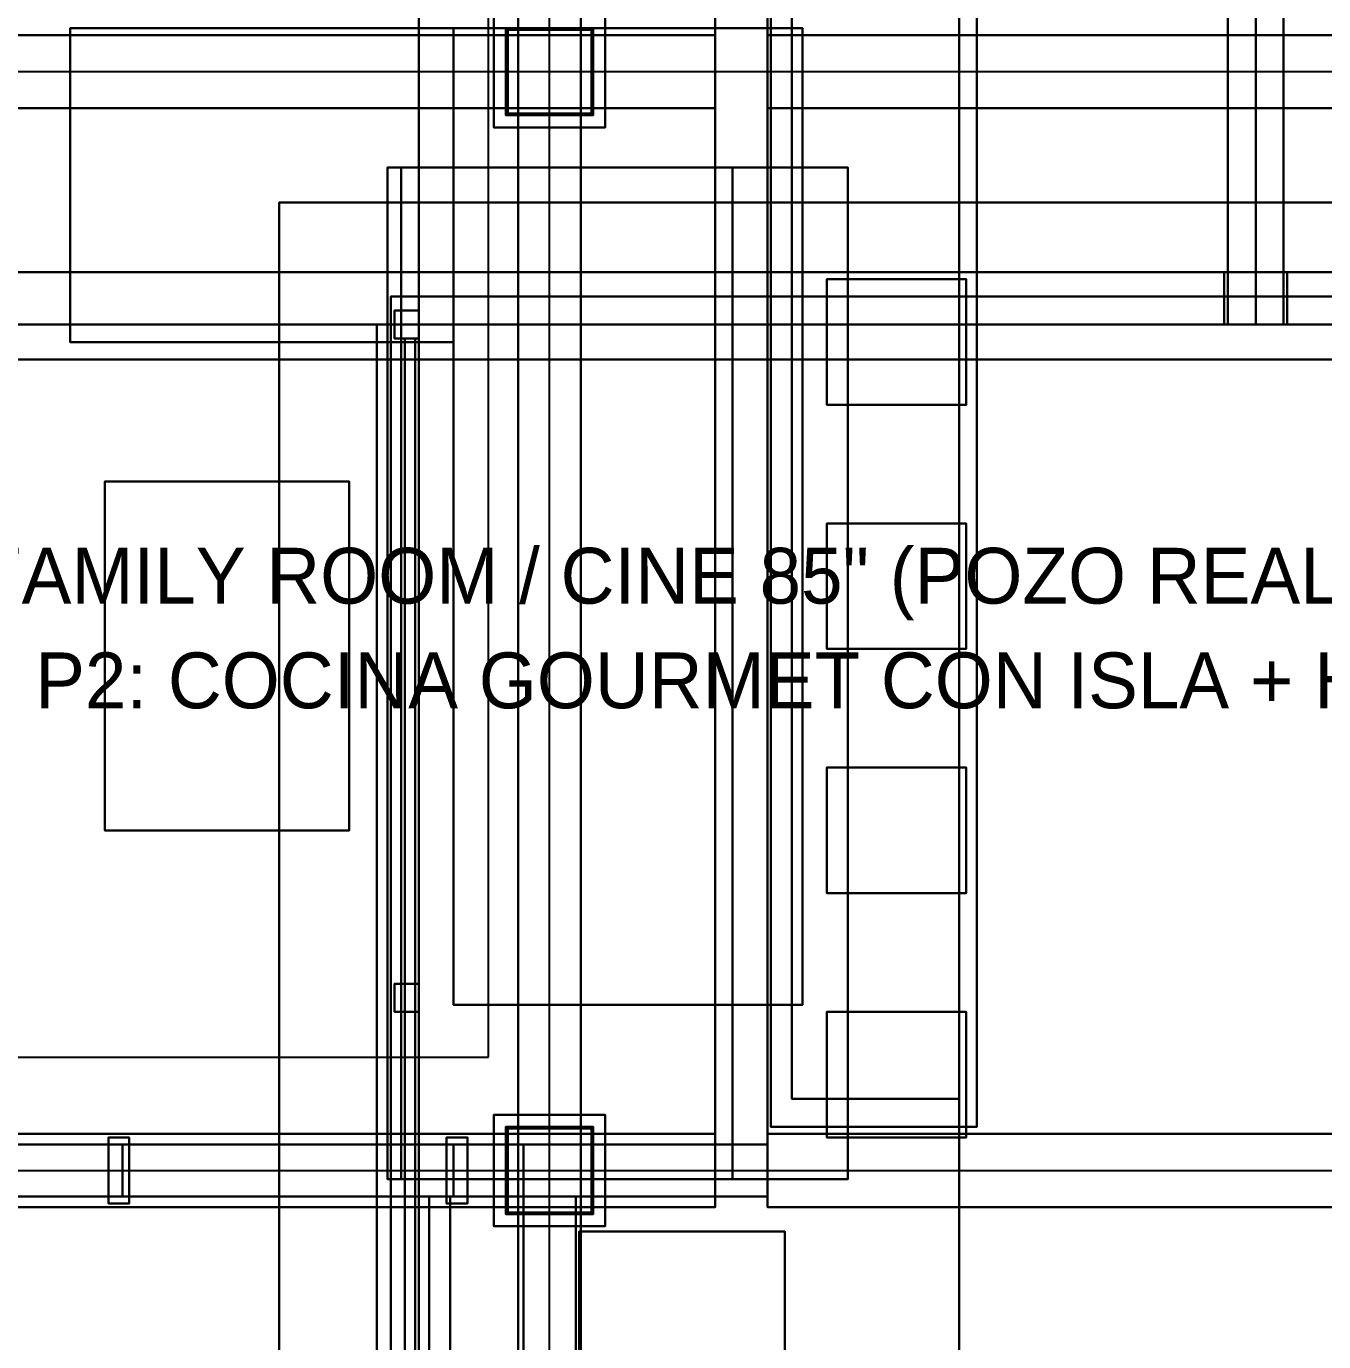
# Model space of a CAD drawing. Header units: metres. Extents: x -1 to 116, y -1 to 42.
# Drawn here: x 1.325 to 5.045, y 11.384 to 15.155 of the extents above; entities that cross this region are included whole.
import ezdxf

# ---------------------------------------------------------------- set-up
doc = ezdxf.new("R2010")
doc.units = ezdxf.units.M
for name, color, linetype in [('CARPINTERIA_RUSTICA_3D', 8, 'CONTINUOUS'), ('CLARABOYA_VENTILADA_3D', 4, 'CONTINUOUS'), ('COLUMNAS_3D', 1, 'CONTINUOUS'), ('CUBIERTA_CHALET_3D', 9, 'CONTINUOUS'), ('EJES_ESTRUCTURALES', 1, 'CONTINUOUS'), ('ESTRUCTURA_MADERA_CHALET_3D', 34, 'CONTINUOUS'), ('LOSA_PISO_3D', 8, 'CONTINUOUS'), ('MUROS_INTERIORES_3D', 7, 'CONTINUOUS'), ('P2_COCINA_ISLA_3D', 34, 'CONTINUOUS'), ('P2_COLUMNAS_3D', 1, 'CONTINUOUS'), ('P2_LOSA_PISO_3D', 8, 'CONTINUOUS'), ('P2_MOBILIARIO_SOCIAL_3D', 34, 'CONTINUOUS'), ('P2_ROTULOS', 6, 'CONTINUOUS'), ('P3_COLUMNAS_METAL_NEGRO_3D', 8, 'CONTINUOUS'), ('P3_LOSA_STEELDECK_3D', 8, 'CONTINUOUS'), ('P3_MOBILIARIO_PRIVADO_3D', 34, 'CONTINUOUS'), ('P3_ROTULOS', 5, 'CONTINUOUS'), ('PB_MOBILIARIO_COMERCIAL_3D', 34, 'CONTINUOUS'), ('PB_MOBILIARIO_GARAJE_3D', 8, 'CONTINUOUS'), ('PB_TIMBER_FRAME_3D', 30, 'CONTINUOUS'), ('TERRENO_3D', 3, 'CONTINUOUS')]:
    doc.layers.add(name, color=color, linetype=linetype)

msp = doc.modelspace()

# ---------------------------------------------------------------- linework, layer by layer
at = {"layer": 'CARPINTERIA_RUSTICA_3D', "color": 34}
for points in [[(1.56, 11.78), (1.62, 11.78), (1.62, 11.97), (1.56, 11.97)], [(1.56, 11.78, 2.1), (1.62, 11.78, 2.1), (1.62, 11.97, 2.1), (1.56, 11.97, 2.1)], [(1.56, 11.97), (1.62, 11.97), (1.62, 11.97, 2.1), (1.56, 11.97, 2.1)], [(1.56, 11.78), (1.56, 11.97), (1.56, 11.97, 2.1), (1.56, 11.78, 2.1)], [(1.62, 11.78), (1.62, 11.97), (1.62, 11.97, 2.1), (1.62, 11.78, 2.1)], [(2.53, 11.78), (2.59, 11.78), (2.59, 11.97), (2.53, 11.97)], [(2.53, 11.78, 2.1), (2.59, 11.78, 2.1), (2.59, 11.97, 2.1), (2.53, 11.97, 2.1)], [(2.53, 11.97), (2.59, 11.97), (2.59, 11.97, 2.1), (2.53, 11.97, 2.1)], [(2.53, 11.78), (2.53, 11.97), (2.53, 11.97, 2.1), (2.53, 11.78, 2.1)], [(2.59, 11.78), (2.59, 11.97), (2.59, 11.97, 2.1), (2.59, 11.78, 2.1)], [(1.56, 11.78), (1.62, 11.78), (1.62, 11.78, 2.1), (1.56, 11.78, 2.1)], [(2.53, 11.78), (2.59, 11.78), (2.59, 11.78, 2.1), (2.53, 11.78, 2.1)]]:
    msp.add_3dface(points, dxfattribs=at)
at = {"layer": 'CARPINTERIA_RUSTICA_3D', "color": 30}
for points in [[(2.48, 10.92, 0.02), (2.54, 10.92, 0.02), (2.54, 11.8, 0.02), (2.48, 11.8, 0.02)], [(2.48, 10.92, 2.1), (2.54, 10.92, 2.1), (2.54, 11.8, 2.1), (2.48, 11.8, 2.1)], [(2.48, 11.8, 0.02), (2.54, 11.8, 0.02), (2.54, 11.8, 2.1), (2.48, 11.8, 2.1)], [(2.48, 10.92, 0.02), (2.48, 11.8, 0.02), (2.48, 11.8, 2.1), (2.48, 10.92, 2.1)], [(2.54, 10.92, 0.02), (2.54, 11.8, 0.02), (2.54, 11.8, 2.1), (2.54, 10.92, 2.1)]]:
    msp.add_3dface(points, dxfattribs=at)
at = {"layer": 'CLARABOYA_VENTILADA_3D', "color": 9}
for points in [[(2.05, 8.15, 12.3194), (4, 8.15, 12.4994), (4, 14.65, 12.4994), (2.05, 14.65, 12.3194)], [(2.05, 8.15, 12.4194), (4, 8.15, 12.5994), (4, 14.65, 12.5994), (2.05, 14.65, 12.4194)], [(2.05, 14.65, 12.3194), (4, 14.65, 12.4994), (4, 14.65, 12.5994), (2.05, 14.65, 12.4194)], [(2.05, 8.15, 12.3194), (2.05, 14.65, 12.3194), (2.05, 14.65, 12.4194), (2.05, 8.15, 12.4194)], [(4, 8.15, 12.4994), (4, 14.65, 12.4994), (4, 14.65, 12.5994), (4, 8.15, 12.5994)], [(4, 8.15, 12.4994), (5.95, 8.15, 12.3194), (5.95, 14.65, 12.3194), (4, 14.65, 12.4994)], [(4, 8.15, 12.5994), (5.95, 8.15, 12.4194), (5.95, 14.65, 12.4194), (4, 14.65, 12.5994)], [(4, 14.65, 12.4994), (5.95, 14.65, 12.3194), (5.95, 14.65, 12.4194), (4, 14.65, 12.5994)], [(4, 8.15, 12.4994), (4, 14.65, 12.4994), (4, 14.65, 12.5994), (4, 8.15, 12.5994)]]:
    msp.add_3dface(points, dxfattribs=at)
at = {"layer": 'CLARABOYA_VENTILADA_3D', "color": 8}
for points in [[(2.33, 8.5, 11.9694), (2.45, 8.5, 12.0294), (2.45, 14.3, 12.0294), (2.33, 14.3, 11.9694)], [(2.33, 8.5, 11.9894), (2.45, 8.5, 12.0494), (2.45, 14.3, 12.0494), (2.33, 14.3, 11.9894)], [(2.33, 14.3, 11.9694), (2.45, 14.3, 12.0294), (2.45, 14.3, 12.0494), (2.33, 14.3, 11.9894)], [(2.33, 8.5, 11.9694), (2.33, 14.3, 11.9694), (2.33, 14.3, 11.9894), (2.33, 8.5, 11.9894)], [(2.33, 8.5, 12.0994), (2.45, 8.5, 12.1594), (2.45, 14.3, 12.1594), (2.33, 14.3, 12.0994)], [(2.33, 8.5, 12.1194), (2.45, 8.5, 12.1794), (2.45, 14.3, 12.1794), (2.33, 14.3, 12.1194)], [(2.33, 14.3, 12.0994), (2.45, 14.3, 12.1594), (2.45, 14.3, 12.1794), (2.33, 14.3, 12.1194)], [(2.33, 8.5, 12.0994), (2.33, 14.3, 12.0994), (2.33, 14.3, 12.1194), (2.33, 8.5, 12.1194)], [(2.33, 8.5, 12.2294), (2.45, 8.5, 12.2894), (2.45, 14.3, 12.2894), (2.33, 14.3, 12.2294)], [(2.33, 8.5, 12.2494), (2.45, 8.5, 12.3094), (2.45, 14.3, 12.3094), (2.33, 14.3, 12.2494)], [(2.33, 14.3, 12.2294), (2.45, 14.3, 12.2894), (2.45, 14.3, 12.3094), (2.33, 14.3, 12.2494)], [(2.33, 8.5, 12.2294), (2.33, 14.3, 12.2294), (2.33, 14.3, 12.2494), (2.33, 8.5, 12.2494)], [(2.45, 8.5, 12.0294), (2.45, 14.3, 12.0294), (2.45, 14.3, 12.0494), (2.45, 8.5, 12.0494)], [(2.45, 8.5, 12.1594), (2.45, 14.3, 12.1594), (2.45, 14.3, 12.1794), (2.45, 8.5, 12.1794)], [(2.45, 8.5, 12.2894), (2.45, 14.3, 12.2894), (2.45, 14.3, 12.3094), (2.45, 8.5, 12.3094)]]:
    msp.add_3dface(points, dxfattribs=at)
at = {"layer": 'CLARABOYA_VENTILADA_3D', "color": 4}
for points in [[(2.41, 8.54, 10.4197), (2.44, 8.54, 10.4197), (2.44, 14.26, 10.4197), (2.41, 14.26, 10.4197)], [(2.41, 8.54, 11.9194), (2.44, 8.54, 11.9194), (2.44, 14.26, 11.9194), (2.41, 14.26, 11.9194)], [(2.41, 14.26, 10.4197), (2.44, 14.26, 10.4197), (2.44, 14.26, 11.9194), (2.41, 14.26, 11.9194)], [(2.41, 8.54, 10.4197), (2.41, 14.26, 10.4197), (2.41, 14.26, 11.9194), (2.41, 8.54, 11.9194)], [(2.44, 8.54, 10.4197), (2.44, 14.26, 10.4197), (2.44, 14.26, 11.9194), (2.44, 8.54, 11.9194)]]:
    msp.add_3dface(points, dxfattribs=at)
at = {"layer": 'COLUMNAS_3D', "color": 1}
for points in [[(2.7, 14.9), (2.95, 14.9), (2.95, 15.15), (2.7, 15.15)], [(2.7, 14.9, 2.85), (2.95, 14.9, 2.85), (2.95, 15.15, 2.85), (2.7, 15.15, 2.85)], [(2.7, 15.15), (2.95, 15.15), (2.95, 15.15, 2.85), (2.7, 15.15, 2.85)], [(2.7, 14.9), (2.7, 15.15), (2.7, 15.15, 2.85), (2.7, 14.9, 2.85)], [(2.95, 14.9), (2.95, 15.15), (2.95, 15.15, 2.85), (2.95, 14.9, 2.85)], [(2.7, 14.9), (2.95, 14.9), (2.95, 14.9, 2.85), (2.7, 14.9, 2.85)], [(2.7, 11.75), (2.95, 11.75), (2.95, 12), (2.7, 12)], [(2.7, 11.75, 2.85), (2.95, 11.75, 2.85), (2.95, 12, 2.85), (2.7, 12, 2.85)], [(2.7, 12), (2.95, 12), (2.95, 12, 2.85), (2.7, 12, 2.85)], [(2.7, 11.75), (2.7, 12), (2.7, 12, 2.85), (2.7, 11.75, 2.85)], [(2.95, 11.75), (2.95, 12), (2.95, 12, 2.85), (2.95, 11.75, 2.85)], [(2.7, 11.75), (2.95, 11.75), (2.95, 11.75, 2.85), (2.7, 11.75, 2.85)]]:
    msp.add_3dface(points, dxfattribs=at)
at = {"layer": 'CUBIERTA_CHALET_3D', "color": 9}
for points in [[(0.4, 7.45, 8.9188), (2.45, 7.45, 10.1997), (2.45, 24.71, 10.1997), (0.4, 24.71, 8.9188)], [(0.4, 7.45, 9.0988), (2.45, 7.45, 10.3797), (2.45, 24.71, 10.3797), (0.4, 24.71, 9.0988)], [(2.45, 7.45, 10.1997), (2.45, 24.71, 10.1997), (2.45, 24.71, 10.3797), (2.45, 7.45, 10.3797)], [(2.45, 14.3, 10.1997), (4.85, 14.3, 11.6994), (4.85, 24.71, 11.6994), (2.45, 24.71, 10.1997)], [(2.45, 14.3, 10.3797), (4.85, 14.3, 11.8794), (4.85, 24.71, 11.8794), (2.45, 24.71, 10.3797)], [(2.45, 14.3, 10.1997), (2.45, 24.71, 10.1997), (2.45, 24.71, 10.3797), (2.45, 14.3, 10.3797)], [(4.85, 14.3, 11.6994), (4.85, 24.71, 11.6994), (4.85, 24.71, 11.8794), (4.85, 14.3, 11.8794)], [(4.85, 14.3, 11.6994), (5.55, 14.3, 11.262), (5.55, 24.71, 11.262), (4.85, 24.71, 11.6994)], [(4.85, 14.3, 11.8794), (5.55, 14.3, 11.442), (5.55, 24.71, 11.442), (4.85, 24.71, 11.8794)], [(4.85, 14.3, 11.6994), (4.85, 24.71, 11.6994), (4.85, 24.71, 11.8794), (4.85, 14.3, 11.8794)], [(2.45, 14.3, 10.1997), (4.85, 14.3, 11.6994), (4.85, 14.3, 11.8794), (2.45, 14.3, 10.3797)], [(4.85, 14.3, 11.6994), (5.55, 14.3, 11.262), (5.55, 14.3, 11.442), (4.85, 14.3, 11.8794)]]:
    msp.add_3dface(points, dxfattribs=at)
at = {"layer": 'EJES_ESTRUCTURALES', "color": 1}
for p, q in [((2.825, 1.8), (2.825, 25.51)), ((-0.6, 15.025), (10.4, 15.025)), ((-0.6, 11.875), (10.4, 11.875))]:
    msp.add_line(p, q, dxfattribs=at)
at = {"layer": 'ESTRUCTURA_MADERA_CHALET_3D', "color": 34}
for points in [[(4.77, 14.3, 11.4794), (4.93, 14.3, 11.4794), (4.93, 24.71, 11.4794), (4.77, 24.71, 11.4794)], [(4.77, 14.3, 11.6994), (4.93, 14.3, 11.6994), (4.93, 24.71, 11.6994), (4.77, 24.71, 11.6994)], [(4.77, 14.3, 11.4794), (4.77, 24.71, 11.4794), (4.77, 24.71, 11.6994), (4.77, 14.3, 11.6994)], [(4.93, 14.3, 11.4794), (4.93, 24.71, 11.4794), (4.93, 24.71, 11.6994), (4.93, 14.3, 11.6994)], [(0.45, 14.3, 8.67), (9.15, 14.3, 8.67), (9.15, 14.45, 8.67), (0.45, 14.45, 8.67)], [(0.45, 14.3, 8.85), (9.15, 14.3, 8.85), (9.15, 14.45, 8.85), (0.45, 14.45, 8.85)], [(0.45, 14.45, 8.67), (9.15, 14.45, 8.67), (9.15, 14.45, 8.85), (0.45, 14.45, 8.85)], [(4.76, 14.3, 8.85), (4.94, 14.3, 8.85), (4.94, 14.45, 8.85), (4.76, 14.45, 8.85)], [(4.76, 14.3, 11.6494), (4.94, 14.3, 11.6494), (4.94, 14.45, 11.6494), (4.76, 14.45, 11.6494)], [(4.76, 14.45, 8.85), (4.94, 14.45, 8.85), (4.94, 14.45, 11.6494), (4.76, 14.45, 11.6494)], [(4.76, 14.3, 8.85), (4.76, 14.45, 8.85), (4.76, 14.45, 11.6494), (4.76, 14.3, 11.6494)], [(4.94, 14.3, 8.85), (4.94, 14.45, 8.85), (4.94, 14.45, 11.6494), (4.94, 14.3, 11.6494)], [(0.45, 14.3, 8.67), (9.15, 14.3, 8.67), (9.15, 14.3, 8.85), (0.45, 14.3, 8.85)], [(4.76, 14.3, 8.85), (4.94, 14.3, 8.85), (4.94, 14.3, 11.6494), (4.76, 14.3, 11.6494)], [(4.77, 14.3, 11.4794), (4.93, 14.3, 11.4794), (4.93, 14.3, 11.6994), (4.77, 14.3, 11.6994)]]:
    msp.add_3dface(points, dxfattribs=at)
at = {"layer": 'LOSA_PISO_3D', "color": 8}
for points in [[(0.15, 10.35, -0.15), (9.15, 10.35, -0.15), (9.15, 24.71, -0.15), (0.15, 24.71, -0.15)], [(0.15, 10.35), (9.15, 10.35), (9.15, 24.71), (0.15, 24.71)]]:
    msp.add_3dface(points, dxfattribs=at)
at = {"layer": 'MUROS_INTERIORES_3D', "color": 7}
for points in [[(3.3, 11.8), (3.45, 11.8), (3.45, 24.56), (3.3, 24.56)], [(3.3, 11.8, 2.85), (3.45, 11.8, 2.85), (3.45, 24.56, 2.85), (3.3, 24.56, 2.85)], [(3.3, 11.8), (3.3, 24.56), (3.3, 24.56, 2.85), (3.3, 11.8, 2.85)], [(3.45, 11.8), (3.45, 24.56), (3.45, 24.56, 2.85), (3.45, 11.8, 2.85)], [(0.3, 11.8), (1.6, 11.8), (1.6, 11.95), (0.3, 11.95)], [(0.3, 11.8, 2.85), (1.6, 11.8, 2.85), (1.6, 11.95, 2.85), (0.3, 11.95, 2.85)], [(0.3, 11.95), (1.6, 11.95), (1.6, 11.95, 2.85), (0.3, 11.95, 2.85)], [(1.6, 11.8), (1.6, 11.95), (1.6, 11.95, 2.85), (1.6, 11.8, 2.85)], [(1.6, 11.8, 2.1), (2.55, 11.8, 2.1), (2.55, 11.95, 2.1), (1.6, 11.95, 2.1)], [(1.6, 11.8, 2.85), (2.55, 11.8, 2.85), (2.55, 11.95, 2.85), (1.6, 11.95, 2.85)], [(1.6, 11.95, 2.1), (2.55, 11.95, 2.1), (2.55, 11.95, 2.85), (1.6, 11.95, 2.85)], [(1.6, 11.8, 2.1), (1.6, 11.95, 2.1), (1.6, 11.95, 2.85), (1.6, 11.8, 2.85)], [(2.55, 11.8, 2.1), (2.55, 11.95, 2.1), (2.55, 11.95, 2.85), (2.55, 11.8, 2.85)], [(2.55, 11.8), (2.75, 11.8), (2.75, 11.95), (2.55, 11.95)], [(2.55, 11.8, 2.85), (2.75, 11.8, 2.85), (2.75, 11.95, 2.85), (2.55, 11.95, 2.85)], [(2.55, 11.95), (2.75, 11.95), (2.75, 11.95, 2.85), (2.55, 11.95, 2.85)], [(2.55, 11.8), (2.55, 11.95), (2.55, 11.95, 2.85), (2.55, 11.8, 2.85)], [(2.75, 11.8), (3.45, 11.8), (3.45, 11.95), (2.75, 11.95)], [(2.75, 11.8, 2.85), (3.45, 11.8, 2.85), (3.45, 11.95, 2.85), (2.75, 11.95, 2.85)], [(2.75, 11.95), (3.45, 11.95), (3.45, 11.95, 2.85), (2.75, 11.95, 2.85)], [(2.75, 11.8), (2.75, 11.95), (2.75, 11.95, 2.85), (2.75, 11.8, 2.85)], [(2.75, 11.8), (2.75, 11.95), (2.75, 11.95, 2.85), (2.75, 11.8, 2.85)], [(3.45, 11.8), (3.45, 11.95), (3.45, 11.95, 2.85), (3.45, 11.8, 2.85)], [(0.3, 11.8), (1.6, 11.8), (1.6, 11.8, 2.85), (0.3, 11.8, 2.85)], [(1.6, 11.8, 2.1), (2.55, 11.8, 2.1), (2.55, 11.8, 2.85), (1.6, 11.8, 2.85)], [(2.55, 11.8), (2.75, 11.8), (2.75, 11.8, 2.85), (2.55, 11.8, 2.85)], [(2.75, 7.45), (2.9, 7.45), (2.9, 11.8), (2.75, 11.8)], [(2.75, 7.45, 2.85), (2.9, 7.45, 2.85), (2.9, 11.8, 2.85), (2.75, 11.8, 2.85)], [(2.75, 11.8), (2.9, 11.8), (2.9, 11.8, 2.85), (2.75, 11.8, 2.85)], [(2.75, 7.45), (2.75, 11.8), (2.75, 11.8, 2.85), (2.75, 7.45, 2.85)], [(2.75, 11.8), (3.45, 11.8), (3.45, 11.8, 2.85), (2.75, 11.8, 2.85)], [(2.9, 7.45), (2.9, 11.8), (2.9, 11.8, 2.85), (2.9, 7.45, 2.85)], [(3.3, 11.8), (3.45, 11.8), (3.45, 11.8, 2.85), (3.3, 11.8, 2.85)]]:
    msp.add_3dface(points, dxfattribs=at)
at = {"layer": 'P2_COCINA_ISLA_3D', "color": 8}
for points in [[(2.36, 11.85, 3.86), (3.68, 11.85, 3.86), (3.68, 14.75, 3.86), (2.36, 14.75, 3.86)], [(2.36, 11.85, 3.92), (3.68, 11.85, 3.92), (3.68, 14.75, 3.92), (2.36, 14.75, 3.92)], [(2.36, 14.75, 3.86), (3.68, 14.75, 3.86), (3.68, 14.75, 3.92), (2.36, 14.75, 3.92)], [(2.36, 11.85, 3.86), (2.36, 14.75, 3.86), (2.36, 14.75, 3.92), (2.36, 11.85, 3.92)], [(3.68, 11.85, 3.86), (3.68, 14.75, 3.86), (3.68, 14.75, 3.92), (3.68, 11.85, 3.92)], [(2.36, 11.85, 3.86), (3.68, 11.85, 3.86), (3.68, 11.85, 3.92), (2.36, 11.85, 3.92)]]:
    msp.add_3dface(points, dxfattribs=at)
at = {"layer": 'P2_COCINA_ISLA_3D', "color": 34}
for points in [[(2.4, 11.85, 3), (3.35, 11.85, 3), (3.35, 14.75, 3), (2.4, 14.75, 3)], [(2.4, 11.85, 3.86), (3.35, 11.85, 3.86), (3.35, 14.75, 3.86), (2.4, 14.75, 3.86)], [(2.4, 14.75, 3), (3.35, 14.75, 3), (3.35, 14.75, 3.86), (2.4, 14.75, 3.86)], [(2.4, 11.85, 3), (2.4, 14.75, 3), (2.4, 14.75, 3.86), (2.4, 11.85, 3.86)], [(3.35, 11.85, 3), (3.35, 14.75, 3), (3.35, 14.75, 3.86), (3.35, 11.85, 3.86)], [(2.4, 11.85, 3), (3.35, 11.85, 3), (3.35, 11.85, 3.86), (2.4, 11.85, 3.86)]]:
    msp.add_3dface(points, dxfattribs=at)
at = {"layer": 'P2_COLUMNAS_3D', "color": 1}
for points in [[(2.7, 14.9, 3), (2.95, 14.9, 3), (2.95, 15.15, 3), (2.7, 15.15, 3)], [(2.7, 14.9, 5.85), (2.95, 14.9, 5.85), (2.95, 15.15, 5.85), (2.7, 15.15, 5.85)], [(2.7, 15.15, 3), (2.95, 15.15, 3), (2.95, 15.15, 5.85), (2.7, 15.15, 5.85)], [(2.7, 14.9, 3), (2.7, 15.15, 3), (2.7, 15.15, 5.85), (2.7, 14.9, 5.85)], [(2.95, 14.9, 3), (2.95, 15.15, 3), (2.95, 15.15, 5.85), (2.95, 14.9, 5.85)], [(2.7, 14.9, 3), (2.95, 14.9, 3), (2.95, 14.9, 5.85), (2.7, 14.9, 5.85)], [(2.7, 11.75, 3), (2.95, 11.75, 3), (2.95, 12, 3), (2.7, 12, 3)], [(2.7, 11.75, 5.85), (2.95, 11.75, 5.85), (2.95, 12, 5.85), (2.7, 12, 5.85)], [(2.7, 12, 3), (2.95, 12, 3), (2.95, 12, 5.85), (2.7, 12, 5.85)], [(2.7, 11.75, 3), (2.7, 12, 3), (2.7, 12, 5.85), (2.7, 11.75, 5.85)], [(2.95, 11.75, 3), (2.95, 12, 3), (2.95, 12, 5.85), (2.95, 11.75, 5.85)], [(2.7, 11.75, 3), (2.95, 11.75, 3), (2.95, 11.75, 5.85), (2.7, 11.75, 5.85)]]:
    msp.add_3dface(points, dxfattribs=at)
at = {"layer": 'P2_LOSA_PISO_3D', "color": 8}
for points in [[(0.15, 10.35, 2.85), (9.15, 10.35, 2.85), (9.15, 24.71, 2.85), (0.15, 24.71, 2.85)], [(0.15, 10.35, 3), (9.15, 10.35, 3), (9.15, 24.71, 3), (0.15, 24.71, 3)]]:
    msp.add_3dface(points, dxfattribs=at)
at = {"layer": 'P2_MOBILIARIO_SOCIAL_3D', "color": 30}
for points in [[(3.62, 14.07, 3), (4.02, 14.07, 3), (4.02, 14.43, 3), (3.62, 14.43, 3)], [(3.62, 14.07, 3.68), (4.02, 14.07, 3.68), (4.02, 14.43, 3.68), (3.62, 14.43, 3.68)], [(3.62, 14.43, 3), (4.02, 14.43, 3), (4.02, 14.43, 3.68), (3.62, 14.43, 3.68)], [(3.62, 14.07, 3), (3.62, 14.43, 3), (3.62, 14.43, 3.68), (3.62, 14.07, 3.68)], [(4.02, 14.07, 3), (4.02, 14.43, 3), (4.02, 14.43, 3.68), (4.02, 14.07, 3.68)], [(3.62, 14.07, 3), (4.02, 14.07, 3), (4.02, 14.07, 3.68), (3.62, 14.07, 3.68)], [(3.62, 13.37, 3), (4.02, 13.37, 3), (4.02, 13.73, 3), (3.62, 13.73, 3)], [(3.62, 13.37, 3.68), (4.02, 13.37, 3.68), (4.02, 13.73, 3.68), (3.62, 13.73, 3.68)], [(3.62, 13.73, 3), (4.02, 13.73, 3), (4.02, 13.73, 3.68), (3.62, 13.73, 3.68)], [(3.62, 13.37, 3), (3.62, 13.73, 3), (3.62, 13.73, 3.68), (3.62, 13.37, 3.68)], [(4.02, 13.37, 3), (4.02, 13.73, 3), (4.02, 13.73, 3.68), (4.02, 13.37, 3.68)], [(3.62, 13.37, 3), (4.02, 13.37, 3), (4.02, 13.37, 3.68), (3.62, 13.37, 3.68)], [(3.62, 12.67, 3), (4.02, 12.67, 3), (4.02, 13.03, 3), (3.62, 13.03, 3)], [(3.62, 12.67, 3.68), (4.02, 12.67, 3.68), (4.02, 13.03, 3.68), (3.62, 13.03, 3.68)], [(3.62, 13.03, 3), (4.02, 13.03, 3), (4.02, 13.03, 3.68), (3.62, 13.03, 3.68)], [(3.62, 12.67, 3), (3.62, 13.03, 3), (3.62, 13.03, 3.68), (3.62, 12.67, 3.68)], [(4.02, 12.67, 3), (4.02, 13.03, 3), (4.02, 13.03, 3.68), (4.02, 12.67, 3.68)], [(3.62, 12.67, 3), (4.02, 12.67, 3), (4.02, 12.67, 3.68), (3.62, 12.67, 3.68)], [(3.62, 11.97, 3), (4.02, 11.97, 3), (4.02, 12.33, 3), (3.62, 12.33, 3)], [(3.62, 11.97, 3.68), (4.02, 11.97, 3.68), (4.02, 12.33, 3.68), (3.62, 12.33, 3.68)], [(3.62, 12.33, 3), (4.02, 12.33, 3), (4.02, 12.33, 3.68), (3.62, 12.33, 3.68)], [(3.62, 11.97, 3), (3.62, 12.33, 3), (3.62, 12.33, 3.68), (3.62, 11.97, 3.68)], [(4.02, 11.97, 3), (4.02, 12.33, 3), (4.02, 12.33, 3.68), (4.02, 11.97, 3.68)], [(3.62, 11.97, 3), (4.02, 11.97, 3), (4.02, 11.97, 3.68), (3.62, 11.97, 3.68)]]:
    msp.add_3dface(points, dxfattribs=at)
at = {"layer": 'P3_COLUMNAS_METAL_NEGRO_3D', "color": 8}
for points in [[(2.735, 3.15, 5.8), (2.915, 3.15, 5.8), (2.915, 24.71, 5.8), (2.735, 24.71, 5.8)], [(2.735, 3.15, 5.85), (2.915, 3.15, 5.85), (2.915, 24.71, 5.85), (2.735, 24.71, 5.85)], [(2.735, 3.15, 5.8), (2.735, 24.71, 5.8), (2.735, 24.71, 5.85), (2.735, 3.15, 5.85)], [(2.915, 3.15, 5.8), (2.915, 24.71, 5.8), (2.915, 24.71, 5.85), (2.915, 3.15, 5.85)], [(2.665, 14.865, 6), (2.985, 14.865, 6), (2.985, 15.185, 6), (2.665, 15.185, 6)], [(2.665, 14.865, 6.03), (2.985, 14.865, 6.03), (2.985, 15.185, 6.03), (2.665, 15.185, 6.03)], [(2.665, 14.865, 6), (2.665, 15.185, 6), (2.665, 15.185, 6.03), (2.665, 14.865, 6.03)], [(2.985, 14.865, 6), (2.985, 15.185, 6), (2.985, 15.185, 6.03), (2.985, 14.865, 6.03)], [(2.705, 14.905, 6), (2.945, 14.905, 6), (2.945, 15.145, 6), (2.705, 15.145, 6)], [(2.705, 14.905, 8.85), (2.945, 14.905, 8.85), (2.945, 15.145, 8.85), (2.705, 15.145, 8.85)], [(2.705, 15.145, 6), (2.945, 15.145, 6), (2.945, 15.145, 8.85), (2.705, 15.145, 8.85)], [(2.705, 14.905, 6), (2.705, 15.145, 6), (2.705, 15.145, 8.85), (2.705, 14.905, 8.85)], [(2.945, 14.905, 6), (2.945, 15.145, 6), (2.945, 15.145, 8.85), (2.945, 14.905, 8.85)], [(2.705, 14.905, 6), (2.945, 14.905, 6), (2.945, 14.905, 8.85), (2.705, 14.905, 8.85)], [(2.665, 14.865, 6), (2.985, 14.865, 6), (2.985, 14.865, 6.03), (2.665, 14.865, 6.03)], [(2.37, 8.42, 10.0597), (2.45, 8.42, 10.0597), (2.45, 14.38, 10.0597), (2.37, 14.38, 10.0597)], [(2.37, 8.42, 10.4397), (2.45, 8.42, 10.4397), (2.45, 14.38, 10.4397), (2.37, 14.38, 10.4397)], [(2.37, 14.38, 10.0597), (2.45, 14.38, 10.0597), (2.45, 14.38, 10.4397), (2.37, 14.38, 10.4397)], [(2.37, 8.42, 10.0597), (2.37, 14.38, 10.0597), (2.37, 14.38, 10.4397), (2.37, 8.42, 10.4397)], [(2.45, 8.42, 10.0597), (2.45, 14.38, 10.0597), (2.45, 14.38, 10.4397), (2.45, 8.42, 10.4397)], [(2.45, 14.3, 10.0797), (4.85, 14.3, 11.5794), (4.85, 14.38, 11.5794), (2.45, 14.38, 10.0797)], [(2.45, 14.3, 11.9194), (4.85, 14.3, 11.9194), (4.85, 14.38, 11.9194), (2.45, 14.38, 11.9194)], [(2.45, 14.38, 10.0797), (4.85, 14.38, 11.5794), (4.85, 14.38, 11.9194), (2.45, 14.38, 11.9194)], [(2.45, 14.3, 10.0797), (2.45, 14.38, 10.0797), (2.45, 14.38, 11.9194), (2.45, 14.3, 11.9194)], [(4.85, 14.3, 11.5794), (4.85, 14.38, 11.5794), (4.85, 14.38, 11.9194), (4.85, 14.3, 11.9194)], [(4.85, 14.3, 11.5794), (5.55, 14.3, 11.142), (5.55, 14.38, 11.142), (4.85, 14.38, 11.5794)], [(4.85, 14.3, 11.9194), (5.55, 14.3, 11.9194), (5.55, 14.38, 11.9194), (4.85, 14.38, 11.9194)], [(4.85, 14.38, 11.5794), (5.55, 14.38, 11.142), (5.55, 14.38, 11.9194), (4.85, 14.38, 11.9194)], [(4.85, 14.3, 11.5794), (4.85, 14.38, 11.5794), (4.85, 14.38, 11.9194), (4.85, 14.3, 11.9194)], [(2.38, 14.26, 10.3797), (2.45, 14.26, 10.3797), (2.45, 14.34, 10.3797), (2.38, 14.34, 10.3797)], [(2.38, 14.26, 12.3194), (2.45, 14.26, 12.3194), (2.45, 14.34, 12.3194), (2.38, 14.34, 12.3194)], [(2.38, 14.34, 10.3797), (2.45, 14.34, 10.3797), (2.45, 14.34, 12.3194), (2.38, 14.34, 12.3194)], [(2.38, 14.26, 10.3797), (2.38, 14.34, 10.3797), (2.38, 14.34, 12.3194), (2.38, 14.26, 12.3194)], [(2.45, 14.26, 10.3797), (2.45, 14.34, 10.3797), (2.45, 14.34, 12.3194), (2.45, 14.26, 12.3194)], [(2.45, 14.3, 10.0797), (4.85, 14.3, 11.5794), (4.85, 14.3, 11.9194), (2.45, 14.3, 11.9194)], [(4.85, 14.3, 11.5794), (5.55, 14.3, 11.142), (5.55, 14.3, 11.9194), (4.85, 14.3, 11.9194)], [(2.38, 14.26, 10.3797), (2.45, 14.26, 10.3797), (2.45, 14.26, 12.3194), (2.38, 14.26, 12.3194)], [(2.38, 12.33, 10.3797), (2.45, 12.33, 10.3797), (2.45, 12.41, 10.3797), (2.38, 12.41, 10.3797)], [(2.38, 12.33, 12.3194), (2.45, 12.33, 12.3194), (2.45, 12.41, 12.3194), (2.38, 12.41, 12.3194)], [(2.38, 12.41, 10.3797), (2.45, 12.41, 10.3797), (2.45, 12.41, 12.3194), (2.38, 12.41, 12.3194)], [(2.38, 12.33, 10.3797), (2.38, 12.41, 10.3797), (2.38, 12.41, 12.3194), (2.38, 12.33, 12.3194)], [(2.45, 12.33, 10.3797), (2.45, 12.41, 10.3797), (2.45, 12.41, 12.3194), (2.45, 12.33, 12.3194)], [(2.38, 12.33, 10.3797), (2.45, 12.33, 10.3797), (2.45, 12.33, 12.3194), (2.38, 12.33, 12.3194)], [(2.665, 11.715, 6), (2.985, 11.715, 6), (2.985, 12.035, 6), (2.665, 12.035, 6)], [(2.665, 11.715, 6.03), (2.985, 11.715, 6.03), (2.985, 12.035, 6.03), (2.665, 12.035, 6.03)], [(2.665, 12.035, 6), (2.985, 12.035, 6), (2.985, 12.035, 6.03), (2.665, 12.035, 6.03)], [(2.665, 11.715, 6), (2.665, 12.035, 6), (2.665, 12.035, 6.03), (2.665, 11.715, 6.03)], [(2.985, 11.715, 6), (2.985, 12.035, 6), (2.985, 12.035, 6.03), (2.985, 11.715, 6.03)], [(2.705, 11.755, 6), (2.945, 11.755, 6), (2.945, 11.995, 6), (2.705, 11.995, 6)], [(2.705, 11.755, 8.85), (2.945, 11.755, 8.85), (2.945, 11.995, 8.85), (2.705, 11.995, 8.85)], [(2.705, 11.995, 6), (2.945, 11.995, 6), (2.945, 11.995, 8.85), (2.705, 11.995, 8.85)], [(2.705, 11.755, 6), (2.705, 11.995, 6), (2.705, 11.995, 8.85), (2.705, 11.755, 8.85)], [(2.945, 11.755, 6), (2.945, 11.995, 6), (2.945, 11.995, 8.85), (2.945, 11.755, 8.85)], [(2.705, 11.755, 6), (2.945, 11.755, 6), (2.945, 11.755, 8.85), (2.705, 11.755, 8.85)], [(2.665, 11.715, 6), (2.985, 11.715, 6), (2.985, 11.715, 6.03), (2.665, 11.715, 6.03)]]:
    msp.add_3dface(points, dxfattribs=at)
at = {"layer": 'P3_LOSA_STEELDECK_3D', "color": 8}
for points in [[(0.15, 10.4, 5.85), (9.15, 10.4, 5.85), (9.15, 24.71, 5.85), (0.15, 24.71, 5.85)], [(0.15, 10.4, 6), (9.15, 10.4, 6), (9.15, 24.71, 6), (0.15, 24.71, 6)]]:
    msp.add_3dface(points, dxfattribs=at)
at = {"layer": 'P3_MOBILIARIO_PRIVADO_3D', "color": 30}
for points in [[(1.45, 14.25, 6), (2.55, 14.25, 6), (2.55, 15.15, 6), (1.45, 15.15, 6)], [(1.45, 14.25, 6.44), (2.55, 14.25, 6.44), (2.55, 15.15, 6.44), (1.45, 15.15, 6.44)], [(1.45, 15.15, 6), (2.55, 15.15, 6), (2.55, 15.15, 6.44), (1.45, 15.15, 6.44)], [(1.45, 14.25, 6), (1.45, 15.15, 6), (1.45, 15.15, 6.44), (1.45, 14.25, 6.44)], [(2.55, 12.35, 6), (3.55, 12.35, 6), (3.55, 15.15, 6), (2.55, 15.15, 6)], [(2.55, 12.35, 6.44), (3.55, 12.35, 6.44), (3.55, 15.15, 6.44), (2.55, 15.15, 6.44)], [(2.55, 15.15, 6), (3.55, 15.15, 6), (3.55, 15.15, 6.44), (2.55, 15.15, 6.44)], [(2.55, 12.35, 6), (2.55, 15.15, 6), (2.55, 15.15, 6.44), (2.55, 12.35, 6.44)], [(2.55, 14.25, 6), (2.55, 15.15, 6), (2.55, 15.15, 6.44), (2.55, 14.25, 6.44)], [(3.55, 12.35, 6), (3.55, 15.15, 6), (3.55, 15.15, 6.44), (3.55, 12.35, 6.44)], [(1.45, 14.25, 6), (2.55, 14.25, 6), (2.55, 14.25, 6.44), (1.45, 14.25, 6.44)], [(2.55, 12.35, 6), (3.55, 12.35, 6), (3.55, 12.35, 6.44), (2.55, 12.35, 6.44)]]:
    msp.add_3dface(points, dxfattribs=at)
at = {"layer": 'P3_MOBILIARIO_PRIVADO_3D', "color": 34}
for points in [[(1.55, 12.85, 6), (2.25, 12.85, 6), (2.25, 13.85, 6), (1.55, 13.85, 6)], [(1.55, 12.85, 6.4), (2.25, 12.85, 6.4), (2.25, 13.85, 6.4), (1.55, 13.85, 6.4)], [(1.55, 13.85, 6), (2.25, 13.85, 6), (2.25, 13.85, 6.4), (1.55, 13.85, 6.4)], [(1.55, 12.85, 6), (1.55, 13.85, 6), (1.55, 13.85, 6.4), (1.55, 12.85, 6.4)], [(2.25, 12.85, 6), (2.25, 13.85, 6), (2.25, 13.85, 6.4), (2.25, 12.85, 6.4)], [(1.55, 12.85, 6), (2.25, 12.85, 6), (2.25, 12.85, 6.4), (1.55, 12.85, 6.4)]]:
    msp.add_3dface(points, dxfattribs=at)
at = {"layer": 'PB_MOBILIARIO_COMERCIAL_3D', "color": 34}
for points in [[(3.46, 12, 0.52), (4.05, 12, 0.52), (4.05, 23.6, 0.52), (3.46, 23.6, 0.52)], [(3.46, 12, 0.62), (4.05, 12, 0.62), (4.05, 23.6, 0.62), (3.46, 23.6, 0.62)], [(3.46, 12, 0.52), (3.46, 23.6, 0.52), (3.46, 23.6, 0.62), (3.46, 12, 0.62)], [(3.46, 12, 0.98), (4.05, 12, 0.98), (4.05, 23.6, 0.98), (3.46, 23.6, 0.98)], [(3.46, 12, 1.08), (4.05, 12, 1.08), (4.05, 23.6, 1.08), (3.46, 23.6, 1.08)], [(3.46, 12, 0.98), (3.46, 23.6, 0.98), (3.46, 23.6, 1.08), (3.46, 12, 1.08)], [(3.46, 12, 1.44), (4.05, 12, 1.44), (4.05, 23.6, 1.44), (3.46, 23.6, 1.44)], [(3.46, 12, 1.54), (4.05, 12, 1.54), (4.05, 23.6, 1.54), (3.46, 23.6, 1.54)], [(3.46, 12, 1.44), (3.46, 23.6, 1.44), (3.46, 23.6, 1.54), (3.46, 12, 1.54)], [(4.05, 12, 0.52), (4.05, 23.6, 0.52), (4.05, 23.6, 0.62), (4.05, 12, 0.62)], [(4.05, 12, 0.98), (4.05, 23.6, 0.98), (4.05, 23.6, 1.08), (4.05, 12, 1.08)], [(4.05, 12, 1.44), (4.05, 23.6, 1.44), (4.05, 23.6, 1.54), (4.05, 12, 1.54)], [(3.46, 12, 0.52), (4.05, 12, 0.52), (4.05, 12, 0.62), (3.46, 12, 0.62)], [(3.46, 12, 0.98), (4.05, 12, 0.98), (4.05, 12, 1.08), (3.46, 12, 1.08)], [(3.46, 12, 1.44), (4.05, 12, 1.44), (4.05, 12, 1.54), (3.46, 12, 1.54)], [(2.91, 7.65, 0.52), (3.5, 7.65, 0.52), (3.5, 11.7, 0.52), (2.91, 11.7, 0.52)], [(2.91, 7.65, 0.62), (3.5, 7.65, 0.62), (3.5, 11.7, 0.62), (2.91, 11.7, 0.62)], [(2.91, 11.7, 0.52), (3.5, 11.7, 0.52), (3.5, 11.7, 0.62), (2.91, 11.7, 0.62)], [(2.91, 7.65, 0.52), (2.91, 11.7, 0.52), (2.91, 11.7, 0.62), (2.91, 7.65, 0.62)], [(2.91, 7.65, 0.98), (3.5, 7.65, 0.98), (3.5, 11.7, 0.98), (2.91, 11.7, 0.98)], [(2.91, 7.65, 1.08), (3.5, 7.65, 1.08), (3.5, 11.7, 1.08), (2.91, 11.7, 1.08)], [(2.91, 11.7, 0.98), (3.5, 11.7, 0.98), (3.5, 11.7, 1.08), (2.91, 11.7, 1.08)], [(2.91, 7.65, 0.98), (2.91, 11.7, 0.98), (2.91, 11.7, 1.08), (2.91, 7.65, 1.08)], [(2.91, 7.65, 1.44), (3.5, 7.65, 1.44), (3.5, 11.7, 1.44), (2.91, 11.7, 1.44)], [(2.91, 7.65, 1.54), (3.5, 7.65, 1.54), (3.5, 11.7, 1.54), (2.91, 11.7, 1.54)], [(2.91, 11.7, 1.44), (3.5, 11.7, 1.44), (3.5, 11.7, 1.54), (2.91, 11.7, 1.54)], [(2.91, 7.65, 1.44), (2.91, 11.7, 1.44), (2.91, 11.7, 1.54), (2.91, 7.65, 1.54)], [(3.5, 7.65, 0.52), (3.5, 11.7, 0.52), (3.5, 11.7, 0.62), (3.5, 7.65, 0.62)], [(3.5, 7.65, 0.98), (3.5, 11.7, 0.98), (3.5, 11.7, 1.08), (3.5, 7.65, 1.08)], [(3.5, 7.65, 1.44), (3.5, 11.7, 1.44), (3.5, 11.7, 1.54), (3.5, 7.65, 1.54)]]:
    msp.add_3dface(points, dxfattribs=at)
at = {"layer": 'PB_MOBILIARIO_COMERCIAL_3D', "color": 30}
for points in [[(3.52, 12.08, 0.62), (4, 12.08, 0.62), (4, 23.52, 0.62), (3.52, 23.52, 0.62)], [(3.52, 12.08, 0.74), (4, 12.08, 0.74), (4, 23.52, 0.74), (3.52, 23.52, 0.74)], [(3.52, 12.08, 0.62), (3.52, 23.52, 0.62), (3.52, 23.52, 0.74), (3.52, 12.08, 0.74)], [(4, 12.08, 0.62), (4, 23.52, 0.62), (4, 23.52, 0.74), (4, 12.08, 0.74)], [(3.52, 12.08, 0.62), (4, 12.08, 0.62), (4, 12.08, 0.74), (3.52, 12.08, 0.74)]]:
    msp.add_3dface(points, dxfattribs=at)
at = {"layer": 'PB_MOBILIARIO_COMERCIAL_3D', "color": 1}
for points in [[(3.52, 12.08, 1.08), (4, 12.08, 1.08), (4, 23.52, 1.08), (3.52, 23.52, 1.08)], [(3.52, 12.08, 1.2), (4, 12.08, 1.2), (4, 23.52, 1.2), (3.52, 23.52, 1.2)], [(3.52, 12.08, 1.08), (3.52, 23.52, 1.08), (3.52, 23.52, 1.2), (3.52, 12.08, 1.2)], [(4, 12.08, 1.08), (4, 23.52, 1.08), (4, 23.52, 1.2), (4, 12.08, 1.2)], [(3.52, 12.08, 1.08), (4, 12.08, 1.08), (4, 12.08, 1.2), (3.52, 12.08, 1.2)]]:
    msp.add_3dface(points, dxfattribs=at)
at = {"layer": 'PB_MOBILIARIO_COMERCIAL_3D', "color": 2}
for points in [[(3.52, 12.08, 1.54), (4, 12.08, 1.54), (4, 23.52, 1.54), (3.52, 23.52, 1.54)], [(3.52, 12.08, 1.66), (4, 12.08, 1.66), (4, 23.52, 1.66), (3.52, 23.52, 1.66)], [(3.52, 12.08, 1.54), (3.52, 23.52, 1.54), (3.52, 23.52, 1.66), (3.52, 12.08, 1.66)], [(4, 12.08, 1.54), (4, 23.52, 1.54), (4, 23.52, 1.66), (4, 12.08, 1.66)], [(3.52, 12.08, 1.54), (4, 12.08, 1.54), (4, 12.08, 1.66), (3.52, 12.08, 1.66)]]:
    msp.add_3dface(points, dxfattribs=at)
at = {"layer": 'PB_MOBILIARIO_GARAJE_3D', "color": 8}
for p, q in [((2.65, 12.2, 0.005), (2.65, 17.6, 0.005)), ((0.55, 12.2, 0.005), (2.65, 12.2, 0.005))]:
    msp.add_line(p, q, dxfattribs=at)
at = {"layer": 'PB_TIMBER_FRAME_3D', "color": 34}
for points in [[(0.3, 14.92, 2.65), (3.3, 14.92, 2.65), (3.3, 15.13, 2.65), (0.3, 15.13, 2.65)], [(0.3, 14.92, 2.85), (3.3, 14.92, 2.85), (3.3, 15.13, 2.85), (0.3, 15.13, 2.85)], [(0.3, 15.13, 2.65), (3.3, 15.13, 2.65), (3.3, 15.13, 2.85), (0.3, 15.13, 2.85)], [(3.3, 14.92, 2.65), (3.3, 15.13, 2.65), (3.3, 15.13, 2.85), (3.3, 14.92, 2.85)], [(3.45, 14.92, 2.65), (8.95, 14.92, 2.65), (8.95, 15.13, 2.65), (3.45, 15.13, 2.65)], [(3.45, 14.92, 2.85), (8.95, 14.92, 2.85), (8.95, 15.13, 2.85), (3.45, 15.13, 2.85)], [(3.45, 15.13, 2.65), (8.95, 15.13, 2.65), (8.95, 15.13, 2.85), (3.45, 15.13, 2.85)], [(3.45, 14.92, 2.65), (3.45, 15.13, 2.65), (3.45, 15.13, 2.85), (3.45, 14.92, 2.85)], [(0.3, 14.92, 2.65), (3.3, 14.92, 2.65), (3.3, 14.92, 2.85), (0.3, 14.92, 2.85)], [(3.45, 14.92, 2.65), (8.95, 14.92, 2.65), (8.95, 14.92, 2.85), (3.45, 14.92, 2.85)], [(0.3, 11.77, 2.65), (3.3, 11.77, 2.65), (3.3, 11.98, 2.65), (0.3, 11.98, 2.65)], [(0.3, 11.77, 2.85), (3.3, 11.77, 2.85), (3.3, 11.98, 2.85), (0.3, 11.98, 2.85)], [(0.3, 11.98, 2.65), (3.3, 11.98, 2.65), (3.3, 11.98, 2.85), (0.3, 11.98, 2.85)], [(3.3, 11.77, 2.65), (3.3, 11.98, 2.65), (3.3, 11.98, 2.85), (3.3, 11.77, 2.85)], [(3.45, 11.77, 2.65), (8.95, 11.77, 2.65), (8.95, 11.98, 2.65), (3.45, 11.98, 2.65)], [(3.45, 11.77, 2.85), (8.95, 11.77, 2.85), (8.95, 11.98, 2.85), (3.45, 11.98, 2.85)], [(3.45, 11.98, 2.65), (8.95, 11.98, 2.65), (8.95, 11.98, 2.85), (3.45, 11.98, 2.85)], [(3.45, 11.77, 2.65), (3.45, 11.98, 2.65), (3.45, 11.98, 2.85), (3.45, 11.77, 2.85)], [(0.3, 11.77, 2.65), (3.3, 11.77, 2.65), (3.3, 11.77, 2.85), (0.3, 11.77, 2.85)], [(3.45, 11.77, 2.65), (8.95, 11.77, 2.65), (8.95, 11.77, 2.85), (3.45, 11.77, 2.85)]]:
    msp.add_3dface(points, dxfattribs=at)
at = {"layer": 'TERRENO_3D', "color": 3}
for points in [[(0.15, 14.2, -1.25), (9, 14.2, -1.25), (9, 24.71, -0.2), (0.15, 24.71, -0.2)], [(0.15, 14.2, -1.05), (9, 14.2, -1.05), (9, 24.71, -0.15), (0.15, 24.71, -0.15)], [(0.15, 11.3, -2.75), (9, 11.3, -2.75), (9, 14.2, -1.25), (0.15, 14.2, -1.25)], [(0.15, 11.3, -2.55), (9, 11.3, -2.55), (9, 14.2, -1.05), (0.15, 14.2, -1.05)], [(0.15, 14.2, -1.25), (9, 14.2, -1.25), (9, 14.2, -1.05), (0.15, 14.2, -1.05)], [(0.15, 14.2, -1.25), (9, 14.2, -1.25), (9, 14.2, -1.05), (0.15, 14.2, -1.05)]]:
    msp.add_3dface(points, dxfattribs=at)

# ---------------------------------------------------------------- texts
at = {"layer": 'P2_ROTULOS', "color": 6}
msp.add_text('P2: COCINA GOURMET CON ISLA + HALL LIBRE 3,10m', height=0.16, dxfattribs=at).set_placement((1.35, 13.2, 3.05))
at = {"layer": 'P3_ROTULOS', "color": 5}
msp.add_text('P3: FAMILY ROOM / CINE 85" (POZO REAL DE LUZ Y AIRE CLARABOYA)', height=0.16, dxfattribs=at).set_placement((0.8, 13.5, 6.05))

doc.saveas('drawing.dxf')
